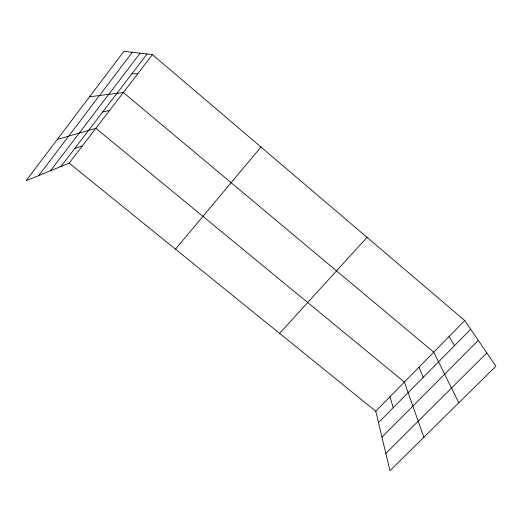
<?xml version="1.0" encoding="UTF-8"?>
<svg xmlns="http://www.w3.org/2000/svg" width="522" height="522" viewBox="0 0 522 522"><rect width="100%" height="100%" fill="white"/><g stroke="black" fill="none" stroke-linecap="round" stroke-linejoin="round"><path stroke-width="0.78" d="M38.706 175.575L132.307 52.291M50.517 170.746L140.137 53.192M60.983 166.466L147.047 53.988M69.145 163.132L152.424 54.608L464.769 320.567L495.9 366.209L389.96 470.674L375.762 411.212L69.145 163.132L26.1 180.736L123.903 51.326L152.424 54.608M175.49 249.17L260.967 147.034M279.609 333.414L367.025 237.34M375.762 411.212L464.769 320.567M378.489 422.618L470.707 329.271M381.954 437.142L478.296 340.396M385.843 453.422L486.824 352.905M74.679 148.568L82.417 145.834M57.309 139.433L95.865 128.301L404.387 382.065L423.871 437.234M102.658 112.002L109.503 110.534M89.556 96.779L123.329 92.518L433.736 352.174L458.799 402.795M131.89 73.804L137.769 73.7M449.155 336.475L454.505 345.668M418.97 367.214L423.225 377.334M389.986 396.733L393.203 407.721"/></g></svg>
